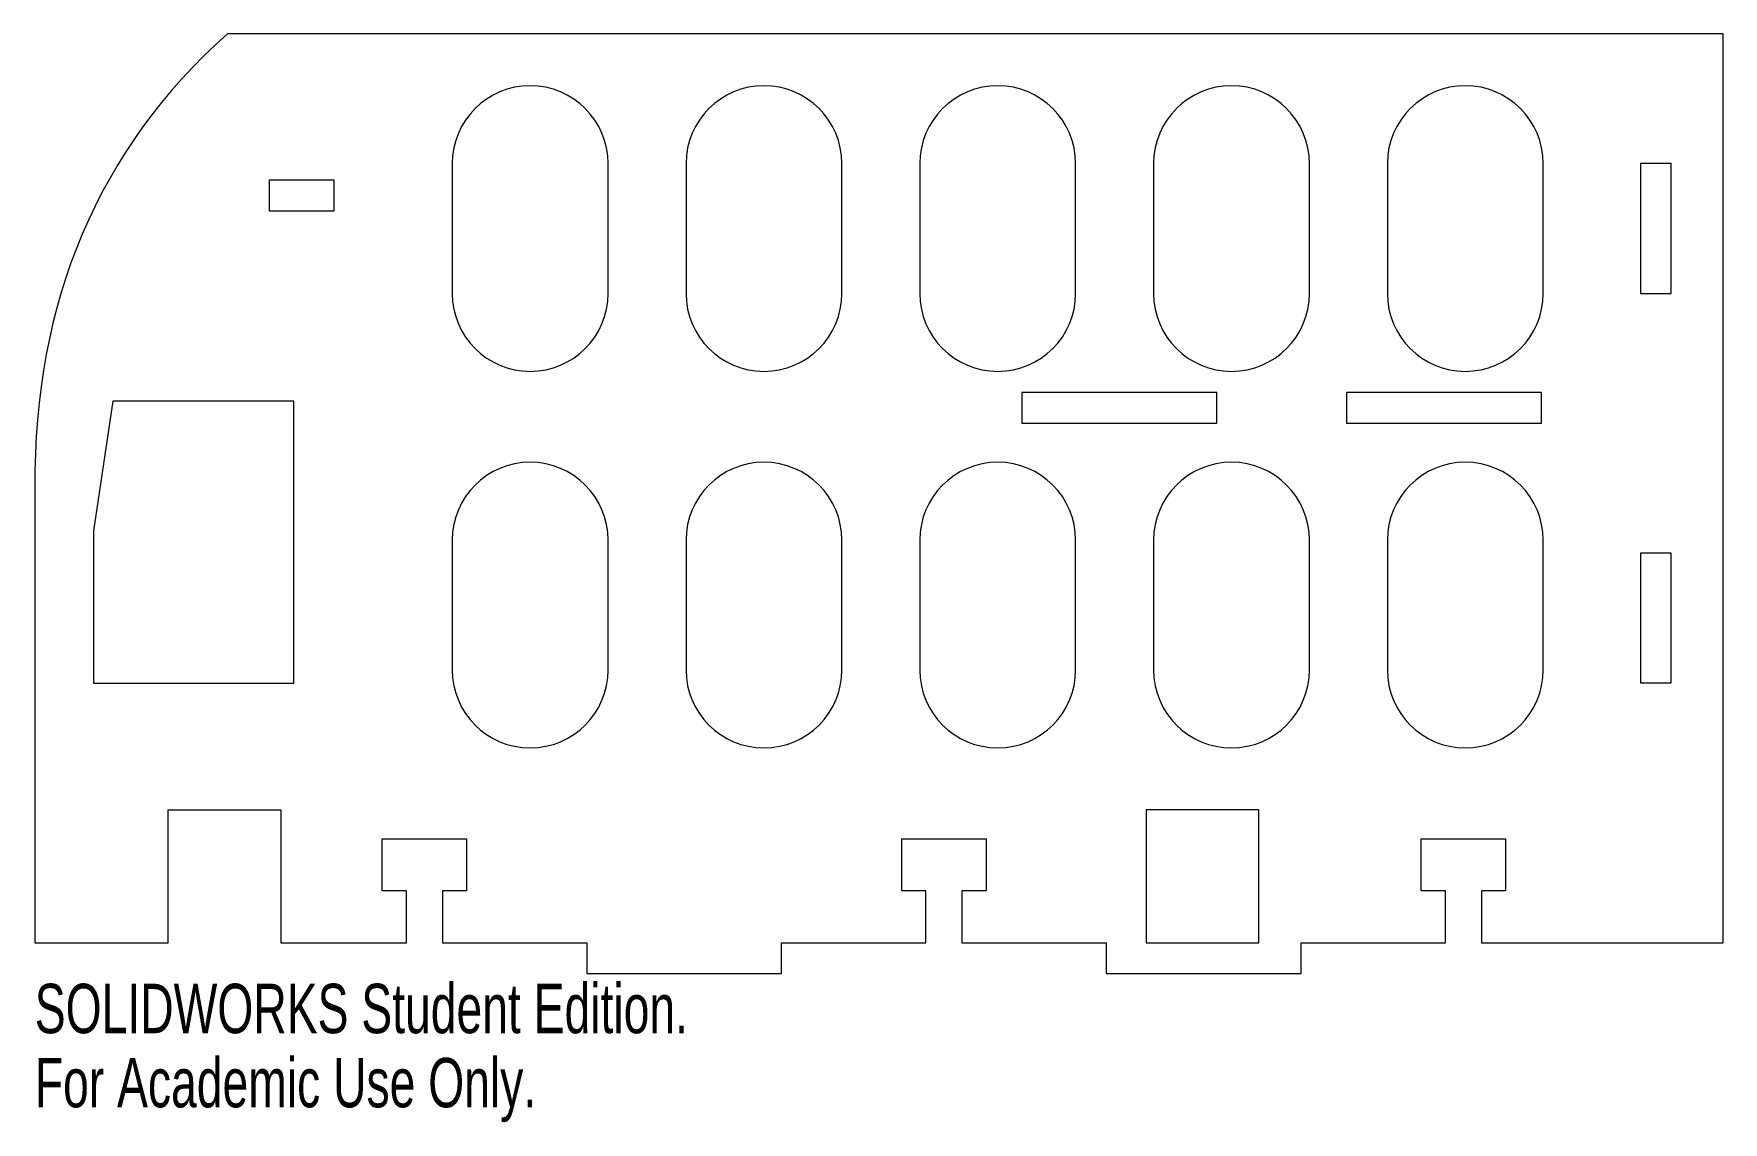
# Model space of a CAD drawing. Header units: inches. Extents: x -4.5 to 2, y -1.94 to 2.25.
import ezdxf

# ---------------------------------------------------------------- set-up
doc = ezdxf.new("R2010")
doc.units = ezdxf.units.IN
doc.header["$MEASUREMENT"] = 0
doc.styles.add('SLDTEXTSTYLE0', font='TXT', dxfattribs={"width": 0.7})

msp = doc.modelspace()

# ---------------------------------------------------------------- linework, layer by layer
at = {"color": 7, "linetype": 'Continuous', "lineweight": 15}
for p, q in [((2, 2.25), (-3.7584, 2.25)), ((2, -1.25), (2, 2.25)), ((-2.8929, 1.75), (-2.8929, 1.25)), ((-2.2929, 1.25), (-2.2929, 1.75)), ((-1.9929, 1.75), (-1.9929, 1.25)), ((-1.3929, 1.25), (-1.3929, 1.75)), ((-1.0929, 1.75), (-1.0929, 1.25)), ((-0.4929, 1.25), (-0.4929, 1.75)), ((-0.1929, 1.75), (-0.1929, 1.25)), ((0.4071, 1.25), (0.4071, 1.75)), ((0.7071, 1.75), (0.7071, 1.25)), ((1.3071, 1.25), (1.3071, 1.75)), ((1.6819, 1.75), (1.6819, 1.25)), ((1.8, 1.75), (1.6819, 1.75)), ((1.8, 1.25), (1.8, 1.75)), ((-3.5972, 1.6869), (-3.5972, 1.5688)), ((-3.3472, 1.6869), (-3.5972, 1.6869)), ((-3.3472, 1.5688), (-3.3472, 1.6869)), ((-3.5972, 1.5688), (-3.3472, 1.5688)), ((1.6819, 1.25), (1.8, 1.25)), ((0.05, 0.8681), (-0.7, 0.8681)), ((-0.7, 0.8681), (-0.7, 0.75)), ((0.05, 0.75), (0.05, 0.8681)), ((1.3, 0.8681), (0.55, 0.8681)), ((0.55, 0.8681), (0.55, 0.75)), ((1.3, 0.75), (1.3, 0.8681)), ((-4.1999, 0.8357), (-4.2744, 0.3355)), ((-3.5025, 0.8357), (-4.1999, 0.8357)), ((-3.5025, -0.2513), (-3.5025, 0.8357)), ((-0.7, 0.75), (0.05, 0.75)), ((0.55, 0.75), (1.3, 0.75)), ((-4.5, 0.5), (-4.5, -1.25)), ((-4.2744, 0.3355), (-4.2744, -0.2513)), ((-2.8929, 0.3), (-2.8929, -0.2)), ((-2.2929, -0.2), (-2.2929, 0.3)), ((-1.9929, 0.3), (-1.9929, -0.2)), ((-1.3929, -0.2), (-1.3929, 0.3)), ((-1.0929, 0.3), (-1.0929, -0.2)), ((-0.4929, -0.2), (-0.4929, 0.3)), ((-0.1929, 0.3), (-0.1929, -0.2)), ((0.4071, -0.2), (0.4071, 0.3)), ((0.7071, 0.3), (0.7071, -0.2)), ((1.3071, -0.2), (1.3071, 0.3)), ((1.6819, 0.25), (1.6819, -0.25)), ((1.8, 0.25), (1.6819, 0.25)), ((1.8, -0.25), (1.8, 0.25)), ((-4.2744, -0.2513), (-3.5025, -0.2513)), ((1.6819, -0.25), (1.8, -0.25)), ((-3.9862, -0.7382), (-3.5531, -0.7382)), ((-3.9862, -1.25), (-3.9862, -0.7382)), ((-3.5531, -0.7382), (-3.5531, -1.25)), ((0.2121, -0.7382), (-0.221, -0.7382)), ((-0.221, -0.7382), (-0.221, -1.25)), ((0.2121, -1.25), (0.2121, -0.7382)), ((-3.1625, -0.85), (-2.8375, -0.85)), ((-3.1625, -1.05), (-3.1625, -0.85)), ((-2.8375, -0.85), (-2.8375, -1.05)), ((-1.1625, -0.85), (-0.8375, -0.85)), ((-1.1625, -1.05), (-1.1625, -0.85)), ((-0.8375, -0.85), (-0.8375, -1.05)), ((0.8375, -0.85), (1.1625, -0.85)), ((0.8375, -1.05), (0.8375, -0.85)), ((1.1625, -0.85), (1.1625, -1.05)), ((-3.0695, -1.05), (-3.1625, -1.05)), ((-3.0695, -1.25), (-3.0695, -1.05)), ((-2.9305, -1.05), (-2.9305, -1.25)), ((-2.8375, -1.05), (-2.9305, -1.05)), ((-1.0695, -1.05), (-1.1625, -1.05)), ((-1.0695, -1.25), (-1.0695, -1.05)), ((-0.9305, -1.05), (-0.9305, -1.25)), ((-0.8375, -1.05), (-0.9305, -1.05)), ((0.9305, -1.05), (0.8375, -1.05)), ((0.9305, -1.25), (0.9305, -1.05)), ((1.0695, -1.05), (1.0695, -1.25)), ((1.1625, -1.05), (1.0695, -1.05)), ((-4.5, -1.25), (-3.9862, -1.25)), ((-3.5531, -1.25), (-3.0695, -1.25)), ((-2.9305, -1.25), (-2.375, -1.25)), ((-2.375, -1.25), (-2.375, -1.3681)), ((-1.625, -1.25), (-1.0695, -1.25)), ((-1.625, -1.3681), (-1.625, -1.25)), ((-0.9305, -1.25), (-0.375, -1.25)), ((-0.375, -1.25), (-0.375, -1.3681)), ((-0.221, -1.25), (0.2121, -1.25)), ((0.375, -1.25), (0.9305, -1.25)), ((0.375, -1.3681), (0.375, -1.25)), ((1.0695, -1.25), (2, -1.25)), ((-2.375, -1.3681), (-1.625, -1.3681)), ((-0.375, -1.3681), (0.375, -1.3681))]:
    msp.add_line(p, q, dxfattribs=at)
for centre, start, end in [((-2.5929, 1.75), 0, 180), ((-1.6929, 1.75), 0, 180), ((-0.7929, 1.75), 0, 180), ((0.1071, 1.75), 0, 180), ((1.0071, 1.75), 0, 180), ((-2.5929, 1.25), 180, 0), ((-1.6929, 1.25), 180, 0), ((-0.7929, 1.25), 180, 0), ((0.1071, 1.25), 180, 0), ((1.0071, 1.25), 180, 0), ((-2.5929, 0.3), 0, 180), ((-1.6929, 0.3), 0, 180), ((-0.7929, 0.3), 0, 180), ((0.1071, 0.3), 0, 180), ((1.0071, 0.3), 0, 180), ((-2.5929, -0.2), 180, 0), ((-1.6929, -0.2), 180, 0), ((-0.7929, -0.2), 180, 0), ((0.1071, -0.2), 180, 0), ((1.0071, -0.2), 180, 0)]:
    msp.add_arc(centre, 0.3, start, end, dxfattribs=at)
msp.add_open_spline([(-3.7584, 2.25), (-4.2566, 1.8044), (-4.5038, 1.2211), (-4.5, 0.5)], degree=3, dxfattribs=at)

# ---------------------------------------------------------------- texts
at = {"color": 7, "linetype": 'Continuous', "char_height": 0.1903, "attachment_point": 1, "style": 'SLDTEXTSTYLE0'}
for s, insert in [('SOLIDWORKS Student Edition.', (-4.5, -1.4083)), ('For Academic Use Only.', (-4.5, -1.6937))]:
    msp.add_mtext(s, dxfattribs=dict(at, insert=insert))

doc.saveas('drawing.dxf')
